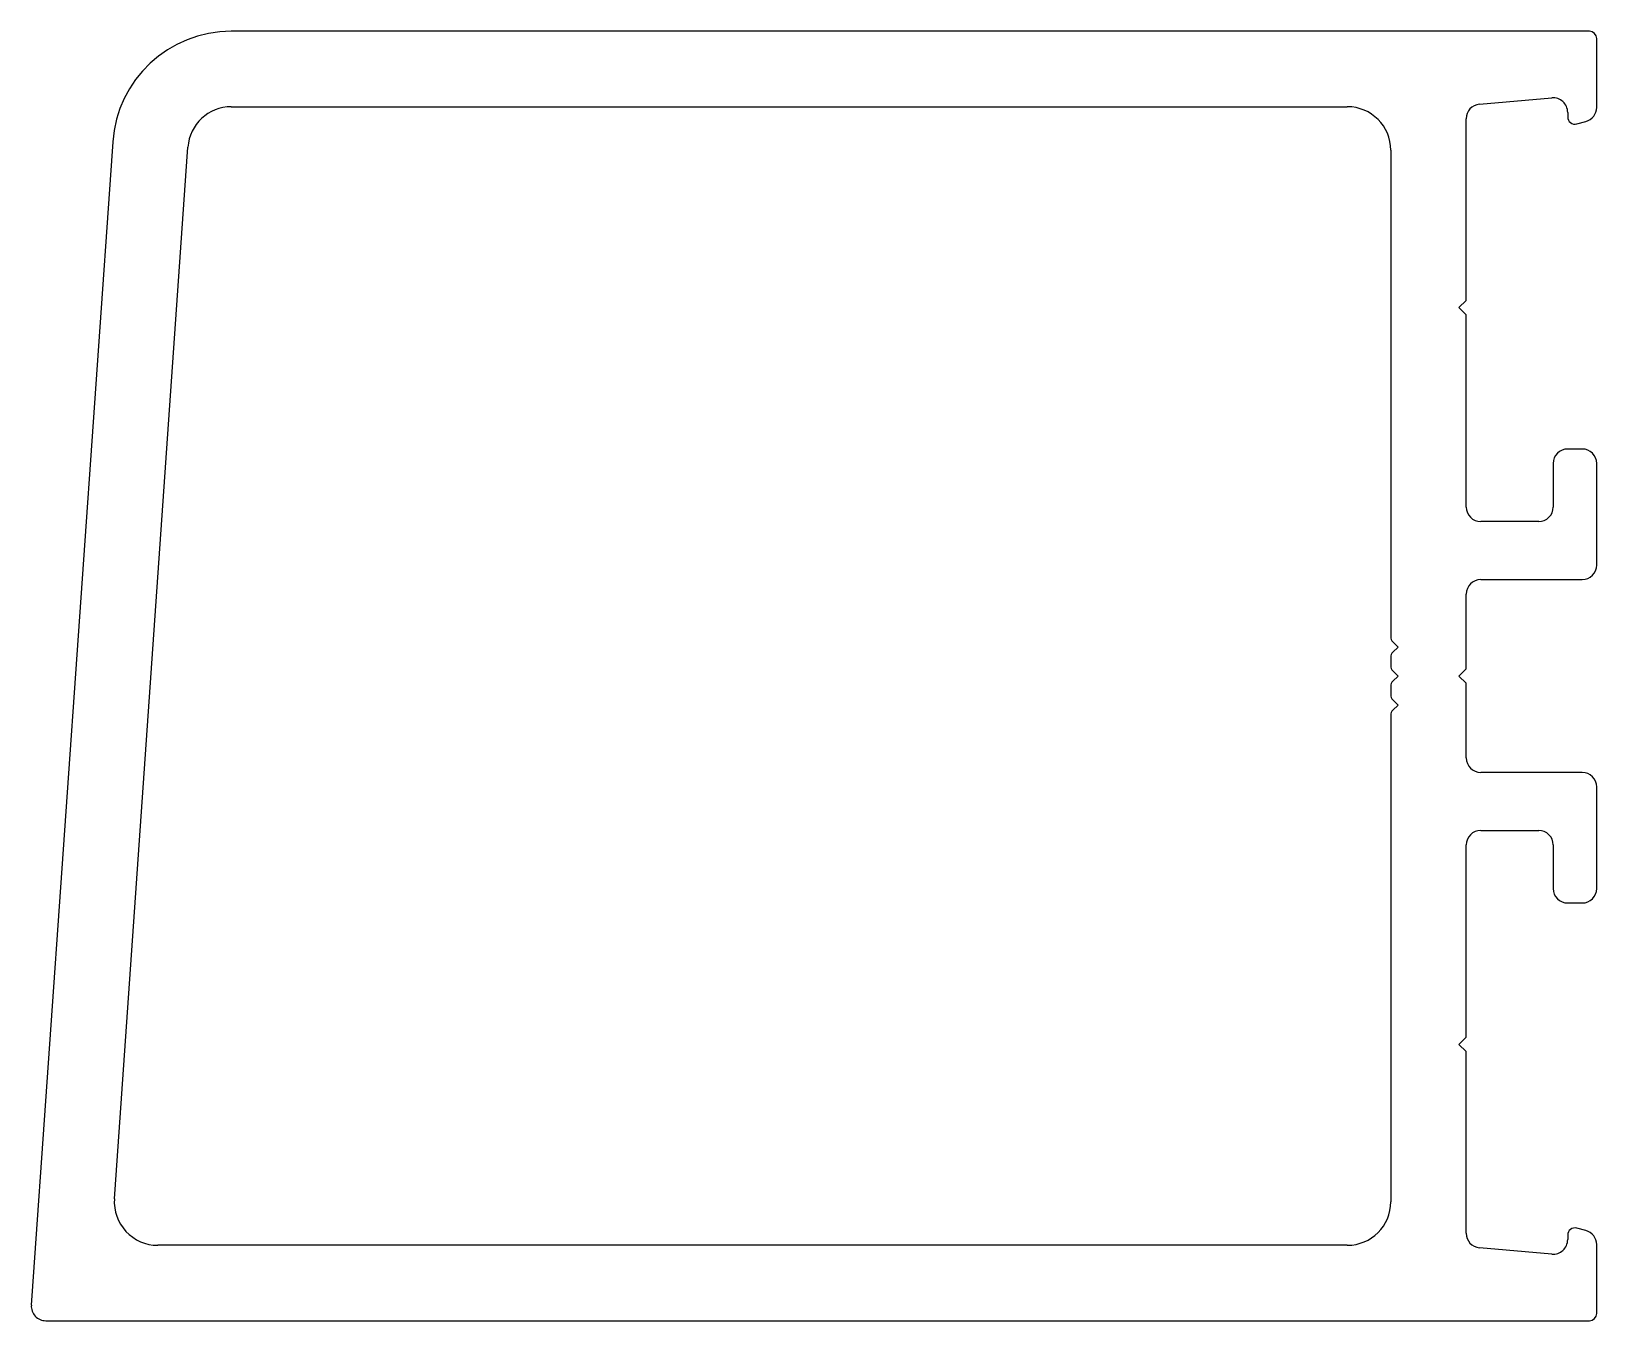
# Model space of a CAD drawing. Extents: x -23.2 to 30.8, y 12.6 to 57.1.
import ezdxf

# ---------------------------------------------------------------- set-up
doc = ezdxf.new("R2010")
doc.units = 0
doc.layers.get('0').update_dxf_attribs({"linetype": 'CONTINUOUS'})

msp = doc.modelspace()

# ---------------------------------------------------------------- linework, layer by layer
for p, q in [((30.541, 57.07), (-16.288, 57.07)), ((30.791, 54.446), (30.791, 56.82)), ((26.748, 54.556), (29.248, 54.775)), ((-16.288, 54.47), (22.191, 54.47)), ((26.292, 47.795), (26.291, 54.058)), ((29.791, 54.277), (29.791, 54.12)), ((30.106, 53.879), (30.421, 53.963)), ((-20.378, 53.256), (-23.183, 13.155)), ((-20.32, 16.825), (-17.785, 53.075)), ((23.691, 52.97), (23.691, 36.199)), ((26.042, 47.545), (26.292, 47.795)), ((26.292, 47.295), (26.042, 47.545)), ((26.292, 40.67), (26.292, 47.295)), ((30.291, 42.67), (29.791, 42.67)), ((29.291, 42.17), (29.291, 40.67)), ((30.791, 38.67), (30.791, 42.17)), ((28.791, 40.17), (26.792, 40.17)), ((26.792, 38.17), (30.291, 38.17)), ((26.292, 35.095), (26.292, 37.67)), ((23.764, 36.022), (23.941, 35.845)), ((23.941, 35.845), (23.764, 35.668)), ((23.691, 35.492), (23.691, 35.199)), ((26.042, 34.845), (26.292, 35.095)), ((23.764, 35.022), (23.941, 34.845)), ((23.941, 34.845), (23.764, 34.669)), ((26.292, 34.595), (26.042, 34.845)), ((26.292, 32.02), (26.292, 34.595)), ((23.691, 34.492), (23.691, 34.199)), ((23.764, 34.022), (23.941, 33.845)), ((23.691, 33.492), (23.691, 16.72)), ((23.941, 33.845), (23.764, 33.669)), ((30.291, 31.52), (26.792, 31.52)), ((30.791, 27.52), (30.791, 31.02)), ((26.792, 29.52), (28.791, 29.52)), ((26.292, 22.395), (26.292, 29.02)), ((29.291, 29.02), (29.291, 27.52)), ((29.791, 27.02), (30.291, 27.02)), ((26.042, 22.145), (26.292, 22.395)), ((26.292, 21.895), (26.042, 22.145)), ((26.291, 15.633), (26.292, 21.895)), ((30.421, 15.727), (30.106, 15.812)), ((22.191, 15.22), (-18.823, 15.22)), ((29.248, 14.916), (26.748, 15.135)), ((29.791, 15.57), (29.791, 15.414)), ((30.791, 12.87), (30.791, 15.244)), ((-22.684, 12.62), (30.541, 12.62))]:
    msp.add_line(p, q)
for centre, radius, start, end in [((-16.288, 52.97), 4.1, 90, 176), ((30.541, 56.82), 0.25, 360, 90), ((26.791, 54.058), 0.5, 95, 180.0088), ((29.291, 54.277), 0.5, 360, 95), ((-16.288, 52.97), 1.5, 90, 176), ((22.191, 52.97), 1.5, 0, 90), ((30.041, 54.12), 0.25, 180, 285), ((30.291, 54.446), 0.5, 285, 360), ((29.791, 42.17), 0.5, 90, 180), ((30.291, 42.17), 0.5, 0, 90), ((26.792, 40.67), 0.5, 180, 270), ((28.791, 40.67), 0.5, 270, 0), ((30.291, 38.67), 0.5, 270, 0), ((26.792, 37.67), 0.5, 90, 180), ((23.941, 36.199), 0.25, 180, 225), ((23.941, 35.492), 0.25, 135, 180), ((23.941, 35.199), 0.25, 180, 225), ((23.941, 34.492), 0.25, 135, 180), ((23.941, 34.199), 0.25, 180, 225), ((23.941, 33.492), 0.25, 135, 180), ((26.792, 32.02), 0.5, 180, 270), ((30.291, 31.02), 0.5, 360, 90), ((26.792, 29.02), 0.5, 90, 180), ((28.791, 29.02), 0.5, 360, 90), ((29.791, 27.52), 0.5, 180, 270), ((30.291, 27.52), 0.5, 270, 0), ((-18.823, 16.72), 1.5, 176, 270), ((22.191, 16.72), 1.5, 270, 0), ((30.041, 15.57), 0.25, 75, 180), ((30.291, 15.244), 0.5, 0, 75), ((26.791, 15.633), 0.5, 179.9912, 265), ((29.291, 15.414), 0.5, 265, 360), ((-22.684, 13.12), 0.5, 176, 270), ((30.541, 12.87), 0.25, 270, 0)]:
    msp.add_arc(centre, radius, start, end)

doc.saveas('drawing.dxf')
